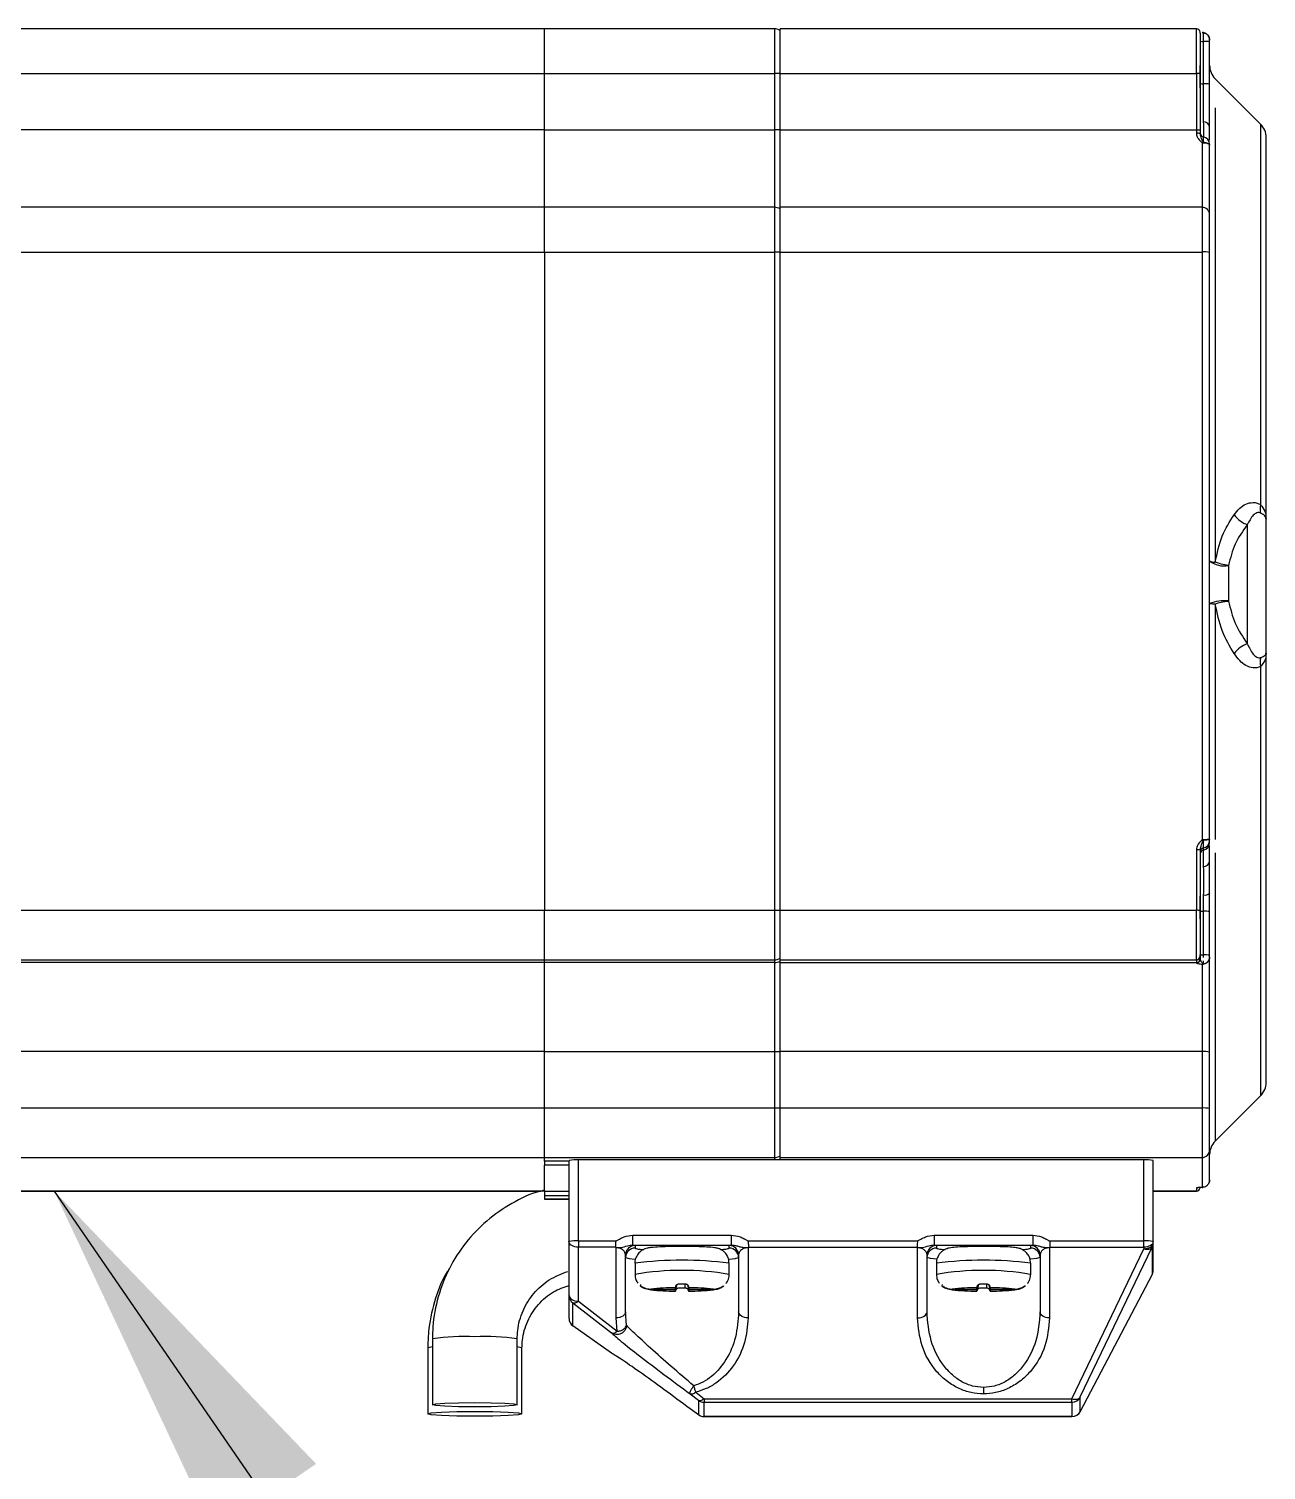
# Model space of a CAD drawing. Header units: millimetres. Extents: x 0 to 279, y 0 to 216.
# Drawn here: x 252.75 to 263.7, y 162.31 to 175.06 of the extents above; entities that cross this region are included whole.
import ezdxf

# ---------------------------------------------------------------- set-up
doc = ezdxf.new("R2010")
doc.units = ezdxf.units.MM
doc.layers.add('DIM', color=1, linetype='Continuous')
doc.dimstyles.new('SLDDIMSTYLE0', dxfattribs={"dimtxt": 0.18, "dimasz": 3.302, "dimexe": 0, "dimexo": 0.0625, "dimgap": 0, "dimtad": 0, "dimtih": 1, "dimtoh": 1, "dimdec": 0, "dimrnd": 1e-09, "dimzin": 0, "dimdsep": 46, "dimtxsty": 'Standard', "dimsah": 1, "dimcen": 0.09, "dimadec": 0, "dimazin": 0, "dimtfac": 3.302, "dimtdec": 0, "dimtofl": 0, "dimtmove": 0, "dimatfit": 3, "dimfxl": 0, "dimfrac": 2, "dimtolj": 1, "dimtzin": 0, "dimarcsym": 0})

msp = doc.modelspace()

# ---------------------------------------------------------------- linework, layer by layer
at = {"color": 7, "linetype": 'Continuous', "lineweight": 25}
for p, q in [((257.312, 175.063), (247.062, 175.063)), ((259.345, 175.063), (257.312, 175.063)), ((257.312, 174.668), (257.312, 175.063)), ((263.078, 175.063), (259.395, 175.063)), ((259.395, 174.668), (259.395, 175.063)), ((263.112, 175.026), (263.112, 174.738)), ((263.139, 175.029), (263.139, 174.951)), ((263.139, 174.951), (263.139, 174.577)), ((263.193, 174.979), (263.193, 174.98)), ((263.194, 174.974), (263.193, 174.979)), ((263.194, 174.975), (263.195, 174.964)), ((263.195, 174.97), (263.195, 174.971)), ((263.195, 174.948), (263.195, 174.964)), ((263.195, 174.573), (263.195, 174.948)), ((247.062, 174.668), (257.312, 174.668)), ((257.312, 174.169), (257.312, 174.668)), ((257.312, 174.668), (259.345, 174.668)), ((259.345, 174.668), (259.345, 174.169)), ((259.395, 174.668), (263.078, 174.668)), ((259.395, 174.169), (259.395, 174.668)), ((263.078, 174.668), (263.078, 174.169)), ((263.112, 174.738), (263.112, 174.539)), ((263.646, 174.22), (263.244, 174.622)), ((263.112, 174.54), (263.112, 174.167)), ((263.139, 174.577), (263.139, 174.242)), ((257.312, 174.169), (247.062, 174.169)), ((257.312, 173.484), (257.312, 174.169)), ((257.312, 174.169), (259.345, 174.169)), ((259.395, 174.169), (263.078, 174.169)), ((259.395, 173.484), (259.395, 174.169)), ((263.078, 174.169), (263.078, 174.138)), ((263.112, 174.167), (263.112, 174.135)), ((263.195, 174.077), (263.195, 174.196)), ((263.695, 170.723), (263.695, 174.102)), ((263.195, 174.034), (263.195, 174.042)), ((263.195, 173.39), (263.195, 174.034)), ((257.312, 173.484), (247.062, 173.484)), ((259.345, 173.484), (257.312, 173.484)), ((257.312, 173.088), (257.312, 173.484)), ((263.128, 173.484), (259.395, 173.484)), ((259.395, 173.088), (259.395, 173.484)), ((247.062, 173.088), (257.312, 173.088)), ((257.312, 173.088), (257.312, 167.262)), ((257.312, 173.088), (259.345, 173.088)), ((259.345, 173.088), (259.345, 167.262)), ((259.395, 173.088), (263.128, 173.088)), ((259.395, 167.262), (259.395, 173.088)), ((263.128, 173.088), (263.128, 167.889)), ((263.195, 167.893), (263.195, 173.085)), ((263.528, 170.674), (263.528, 169.624)), ((263.695, 170.727), (263.695, 170.733)), ((263.695, 169.54), (263.695, 170.723)), ((263.362, 170.315), (263.362, 170)), ((263.695, 165.74), (263.695, 169.54)), ((263.139, 167.884), (263.139, 167.815)), ((263.195, 167.893), (263.195, 167.893)), ((263.195, 167.881), (263.195, 167.893)), ((263.195, 167.862), (263.195, 167.881)), ((263.078, 167.798), (263.078, 167.262)), ((263.112, 167.796), (263.112, 167.387)), ((263.139, 167.815), (263.139, 167.796)), ((263.139, 167.796), (263.139, 167.65)), ((263.195, 167.414), (263.195, 167.697)), ((263.112, 167.387), (263.112, 167.189)), ((263.139, 167.399), (263.139, 167.254)), ((263.195, 167.251), (263.195, 167.414)), ((257.312, 167.262), (247.062, 167.262)), ((257.312, 166.825), (257.312, 167.262)), ((259.345, 167.262), (257.312, 167.262)), ((259.345, 167.262), (259.345, 166.825)), ((263.078, 167.262), (259.395, 167.262)), ((259.395, 166.825), (259.395, 167.262)), ((263.078, 166.825), (263.078, 167.262)), ((263.139, 167.254), (263.139, 166.868)), ((263.195, 166.864), (263.195, 167.251)), ((263.112, 167.189), (263.112, 166.869)), ((263.112, 166.87), (263.112, 166.852)), ((263.112, 166.852), (263.112, 166.833)), ((263.112, 166.833), (263.112, 166.831)), ((263.195, 166.849), (263.195, 166.864)), ((263.195, 166.009), (263.195, 166.849)), ((247.062, 166.825), (257.312, 166.825)), ((257.312, 166.8), (247.062, 166.8)), ((257.312, 166.8), (257.312, 166.825)), ((257.312, 166.825), (259.345, 166.825)), ((257.312, 166.013), (257.312, 166.8)), ((259.345, 166.8), (257.312, 166.8)), ((259.345, 166.825), (259.345, 166.8)), ((259.345, 166.8), (259.345, 166.013)), ((259.395, 166.825), (263.078, 166.825)), ((259.395, 166.8), (259.395, 166.825)), ((259.395, 166.8), (263.078, 166.8)), ((259.395, 166.013), (259.395, 166.8)), ((263.078, 166.825), (263.078, 166.8)), ((263.078, 166.8), (263.078, 166.798)), ((263.128, 166.785), (263.128, 166.013)), ((257.312, 166.013), (247.062, 166.013)), ((257.312, 165.513), (257.312, 166.013)), ((257.312, 166.013), (259.345, 166.013)), ((259.345, 166.013), (259.345, 165.513)), ((263.128, 166.013), (259.395, 166.013)), ((259.395, 165.513), (259.395, 166.013)), ((263.128, 166.013), (263.128, 165.513)), ((263.195, 165.51), (263.195, 166.009)), ((263.244, 165.22), (263.646, 165.622)), ((257.312, 165.513), (247.062, 165.513)), ((257.312, 165.076), (257.312, 165.513)), ((259.345, 165.513), (257.312, 165.513)), ((259.345, 165.513), (259.345, 165.076)), ((263.128, 165.513), (259.395, 165.513)), ((259.395, 165.076), (259.395, 165.513)), ((263.128, 165.513), (263.128, 165.076)), ((247.062, 165.076), (257.312, 165.076)), ((257.312, 165.043), (257.312, 165.076)), ((257.312, 165.076), (259.345, 165.076)), ((257.528, 165.05), (257.528, 164.333)), ((257.612, 164.338), (257.612, 165.055)), ((262.612, 165.055), (257.612, 165.055)), ((259.395, 165.076), (263.128, 165.076)), ((259.395, 165.055), (259.395, 165.076)), ((262.612, 164.338), (262.612, 165.055)), ((262.695, 164.333), (262.695, 165.05)), ((263.128, 165.076), (263.128, 164.811)), ((263.195, 164.878), (263.195, 165.142)), ((257.312, 165.043), (257.312, 165.008)), ((257.312, 164.775), (257.312, 165.008)), ((263.078, 164.807), (263.078, 164.779)), ((263.111, 164.809), (263.111, 164.807)), ((263.111, 164.807), (263.111, 164.807)), ((263.193, 164.862), (263.194, 164.868)), ((263.195, 164.878), (263.194, 164.867)), ((263.195, 164.872), (263.195, 164.872)), ((247.062, 164.779), (257.28, 164.779)), ((257.312, 164.779), (247.062, 164.779)), ((257.312, 164.775), (257.312, 164.74)), ((257.312, 164.74), (257.312, 164.707)), ((257.312, 164.707), (257.528, 164.707)), ((257.312, 164.707), (257.312, 164.707)), ((262.695, 164.779), (263.078, 164.779)), ((257.528, 164.333), (257.528, 163.856)), ((257.612, 164.338), (257.612, 164.281)), ((257.612, 164.338), (257.944, 164.338)), ((257.612, 163.803), (257.612, 164.281)), ((257.942, 164.281), (257.612, 164.281)), ((258.093, 164.301), (258.093, 164.389)), ((258.093, 164.389), (258.964, 164.389)), ((258.093, 164.301), (258.112, 164.296)), ((258.093, 164.301), (258.964, 164.301)), ((258.112, 164.296), (258.112, 164.274)), ((258.945, 164.296), (258.964, 164.301)), ((258.945, 164.274), (258.945, 164.296)), ((258.964, 164.389), (258.964, 164.301)), ((259.113, 164.338), (260.611, 164.338)), ((259.115, 164.281), (260.608, 164.281)), ((260.759, 164.389), (260.759, 164.301)), ((260.759, 164.389), (261.631, 164.389)), ((260.759, 164.301), (260.778, 164.296)), ((260.759, 164.301), (261.631, 164.301)), ((260.778, 164.296), (260.778, 164.274)), ((261.612, 164.296), (261.631, 164.301)), ((261.612, 164.274), (261.612, 164.296)), ((261.631, 164.389), (261.631, 164.301)), ((261.779, 164.338), (262.612, 164.338)), ((261.782, 164.281), (262.612, 164.281)), ((262.051, 162.957), (262.686, 164.283)), ((262.612, 164.281), (262.612, 164.338)), ((262.612, 164.281), (262.612, 164.268)), ((262.686, 164.283), (262.686, 164.039)), ((262.695, 164.32), (262.695, 164.333)), ((262.695, 164.076), (262.695, 164.32)), ((257.945, 163.656), (257.944, 164.278)), ((258.028, 163.709), (258.028, 164.213)), ((259.028, 164.213), (259.028, 163.709)), ((259.114, 164.279), (259.112, 164.277)), ((259.112, 164.277), (259.112, 163.656)), ((260.612, 163.656), (260.611, 164.278)), ((260.695, 163.709), (260.695, 164.213)), ((261.695, 164.213), (261.695, 163.709)), ((261.781, 164.279), (261.778, 164.277)), ((261.778, 164.277), (261.778, 163.656)), ((261.977, 162.941), (262.612, 164.268)), ((258.112, 164.141), (258.112, 164.041)), ((258.945, 164.041), (258.945, 164.141)), ((260.778, 164.141), (260.778, 164.041)), ((261.612, 164.041), (261.612, 164.141)), ((262.686, 164.039), (262.051, 162.829)), ((258.161, 163.938), (258.161, 163.939)), ((258.161, 163.937), (258.161, 163.938)), ((258.162, 163.939), (258.165, 163.953)), ((258.187, 163.926), (258.187, 163.92)), ((258.251, 163.911), (258.437, 163.911)), ((258.437, 163.905), (258.251, 163.905)), ((258.479, 163.948), (258.47, 163.912)), ((258.47, 163.912), (258.47, 163.922)), ((258.47, 163.894), (258.47, 163.903)), ((258.474, 163.906), (258.486, 163.953)), ((258.503, 163.957), (258.553, 163.957)), ((258.553, 163.919), (258.503, 163.919)), ((258.553, 163.957), (258.553, 163.919)), ((258.587, 163.912), (258.578, 163.948)), ((258.587, 163.922), (258.587, 163.912)), ((258.587, 163.903), (258.587, 163.894)), ((258.62, 163.911), (258.806, 163.911)), ((258.806, 163.905), (258.62, 163.905)), ((258.841, 163.91), (258.842, 163.91)), ((258.87, 163.92), (258.87, 163.926)), ((258.895, 163.939), (258.896, 163.937)), ((258.896, 163.939), (258.896, 163.938)), ((258.896, 163.938), (258.896, 163.937)), ((260.828, 163.939), (260.832, 163.953)), ((260.828, 163.938), (260.828, 163.939)), ((260.828, 163.937), (260.828, 163.938)), ((260.853, 163.926), (260.853, 163.92)), ((260.918, 163.911), (261.103, 163.911)), ((261.103, 163.905), (260.918, 163.905)), ((261.146, 163.948), (261.137, 163.912)), ((261.137, 163.912), (261.137, 163.922)), ((261.137, 163.894), (261.137, 163.903)), ((261.141, 163.906), (261.152, 163.953)), ((261.17, 163.957), (261.22, 163.957)), ((261.22, 163.919), (261.17, 163.919)), ((261.22, 163.957), (261.22, 163.919)), ((261.253, 163.912), (261.244, 163.948)), ((261.253, 163.922), (261.253, 163.912)), ((261.253, 163.903), (261.253, 163.894)), ((261.287, 163.911), (261.472, 163.911)), ((261.472, 163.905), (261.287, 163.905)), ((261.508, 163.91), (261.508, 163.91)), ((261.537, 163.92), (261.537, 163.926)), ((261.562, 163.939), (261.563, 163.938)), ((261.562, 163.939), (261.562, 163.937)), ((261.563, 163.938), (261.562, 163.937)), ((257.528, 163.856), (257.528, 163.652)), ((257.562, 163.789), (257.905, 163.523)), ((257.562, 163.586), (257.562, 163.789)), ((257.612, 163.803), (257.954, 163.538)), ((257.954, 163.538), (257.945, 163.656)), ((258.036, 163.591), (258.028, 163.709)), ((257.905, 163.343), (257.562, 163.586)), ((256.278, 163.39), (256.278, 162.807)), ((256.32, 163.47), (256.32, 162.888)), ((257.07, 162.888), (257.07, 163.47)), ((257.112, 162.807), (257.112, 163.39)), ((261.195, 163.041), (261.195, 162.984)), ((258.599, 162.984), (258.673, 162.927)), ((258.649, 162.998), (258.723, 162.941)), ((258.673, 162.927), (258.673, 162.8)), ((258.723, 162.941), (261.977, 162.941)), ((258.723, 162.941), (258.723, 162.911)), ((258.723, 162.911), (261.977, 162.911)), ((258.723, 162.783), (258.723, 162.911)), ((261.977, 162.911), (261.977, 162.941)), ((261.977, 162.911), (261.977, 162.783)), ((262.051, 162.829), (262.051, 162.957)), ((258.673, 162.8), (258.599, 162.852)), ((258.723, 162.783), (261.977, 162.783)), ((261.977, 162.783), (258.723, 162.783))]:
    msp.add_line(p, q, dxfattribs=at)
at = {"color": 8, "linetype": 'Continuous', "lineweight": 25}
for p, q in [((259.345, 175.063), (259.345, 174.668)), ((263.078, 174.668), (263.078, 175.063)), ((263.244, 174.622), (263.244, 174.622)), ((263.244, 174.364), (263.244, 170.344)), ((259.345, 174.169), (259.345, 173.484)), ((263.139, 174.107), (263.139, 174.06)), ((263.646, 174.22), (263.646, 170.852)), ((263.128, 174.055), (263.128, 173.484)), ((259.345, 173.484), (259.345, 173.088)), ((263.128, 173.484), (263.128, 173.088)), ((263.244, 169.976), (263.244, 167.891)), ((263.646, 169.421), (263.646, 165.622)), ((263.244, 167.773), (263.244, 165.22)), ((263.139, 166.868), (263.139, 166.846)), ((263.139, 166.816), (263.139, 166.788)), ((259.345, 165.076), (259.345, 165.055)), ((257.528, 165.043), (257.312, 165.043)), ((257.528, 165.008), (257.312, 165.008)), ((257.528, 164.775), (257.312, 164.775)), ((257.312, 164.74), (257.528, 164.74)), ((257.528, 164.707), (257.312, 164.707)), ((263.078, 164.779), (262.695, 164.779)), ((263.078, 164.779), (263.078, 164.779)), ((258.437, 163.911), (258.437, 163.905)), ((258.62, 163.905), (258.62, 163.911)), ((261.103, 163.911), (261.103, 163.905)), ((261.287, 163.905), (261.287, 163.911)), ((258.723, 162.783), (258.723, 162.783)), ((261.977, 162.783), (261.977, 162.783))]:
    msp.add_line(p, q, dxfattribs=at)
at = {"color": 7, "linetype": 'Continuous', "lineweight": 25, "flags": 128}
for points in [[(263.139, 175.03), (263.139, 175.03), (263.14, 175.03), (263.14, 175.03), (263.14, 175.03), (263.14, 175.03), (263.14, 175.03), (263.139, 175.03), (263.139, 175.029)], [(257.612, 164.281), (257.595, 164.282), (257.58, 164.285), (257.565, 164.29), (257.553, 164.296), (257.542, 164.304), (257.535, 164.313), (257.53, 164.323), (257.528, 164.333)], [(262.695, 164.333), (262.693, 164.323), (262.689, 164.313), (262.681, 164.304), (262.671, 164.296), (262.658, 164.29), (262.644, 164.285), (262.628, 164.282), (262.612, 164.281)], [(262.612, 164.268), (262.628, 164.269), (262.644, 164.272), (262.658, 164.277), (262.671, 164.283), (262.681, 164.291), (262.689, 164.3), (262.693, 164.31), (262.695, 164.32)], [(257.528, 163.856), (257.53, 163.846), (257.535, 163.836), (257.542, 163.827), (257.553, 163.819), (257.565, 163.812), (257.58, 163.807), (257.595, 163.804), (257.612, 163.803)], [(258.028, 163.709), (258.027, 163.699), (258.022, 163.689), (258.014, 163.68), (258.004, 163.672), (257.991, 163.665), (257.977, 163.66), (257.961, 163.657), (257.945, 163.656)], [(259.112, 163.656), (259.095, 163.657), (259.08, 163.66), (259.065, 163.665), (259.053, 163.672), (259.042, 163.68), (259.035, 163.689), (259.03, 163.699), (259.028, 163.709)], [(260.612, 163.656), (260.628, 163.657), (260.644, 163.66), (260.658, 163.665), (260.671, 163.672), (260.681, 163.68), (260.689, 163.689), (260.693, 163.699), (260.695, 163.709)], [(261.778, 163.656), (261.762, 163.657), (261.746, 163.66), (261.732, 163.665), (261.719, 163.672), (261.709, 163.68), (261.701, 163.689), (261.697, 163.699), (261.695, 163.709)], [(256.695, 162.907), (256.839, 162.905), (256.96, 162.901), (257.041, 162.895), (257.07, 162.888), (257.041, 162.88), (256.96, 162.874), (256.839, 162.87), (256.695, 162.869), (256.552, 162.87), (256.43, 162.874), (256.349, 162.88), (256.32, 162.888), (256.349, 162.895), (256.43, 162.901), (256.552, 162.905), (256.695, 162.907)], [(256.695, 162.828), (256.854, 162.827), (256.99, 162.822), (257.08, 162.815), (257.112, 162.807), (257.08, 162.799), (256.99, 162.792), (256.854, 162.788), (256.695, 162.786), (256.536, 162.788), (256.4, 162.792), (256.31, 162.799), (256.278, 162.807), (256.31, 162.815), (256.4, 162.822), (256.536, 162.827), (256.695, 162.828)]]:
    msp.add_lwpolyline(points, dxfattribs=at)
at = {"color": 8, "linetype": 'Continuous', "lineweight": 25, "flags": 128}
for points in [[(263.078, 164.807), (263.085, 164.807), (263.088, 164.808)], [(258.028, 164.191), (258.059, 164.182), (258.111, 164.177)], [(258.946, 164.177), (258.998, 164.182), (259.028, 164.191)], [(260.778, 164.177), (260.725, 164.182), (260.695, 164.191)], [(261.695, 164.191), (261.665, 164.182), (261.613, 164.177)], [(256.32, 163.399), (256.31, 163.398), (256.278, 163.39)], [(257.112, 163.39), (257.08, 163.398), (257.07, 163.399)]]:
    msp.add_lwpolyline(points, dxfattribs=at)
at = {"color": 7, "linetype": 'Continuous', "lineweight": 25}
for centre, radius, start, end in [((259.345, 174.963), 0.1, 60, 90), ((263.078, 175.03), 0.0333, 6.5093, 90), ((263.129, 175.015), 0.0157, 61.3699, 92.8974), ((263.133, 175.08), 0.129, 260.3779, 272.7366), ((263.152, 174.693), 0.259, 80.3779, 92.7366), ((263.362, 174.74), 0.167, 180, 225), ((259.346, 172.932), 1.736, 88.3943, 90.0447), ((263.085, 174.432), 0.236, 83.5626, 91.5552), ((263.133, 174.706), 0.129, 260.3779, 272.7366), ((263.152, 174.319), 0.259, 80.3779, 92.7366), ((263.14, 174.186), 0.0555, 9.8442, 90.9263), ((259.346, 172.433), 1.736, 88.3943, 90.0447), ((263.087, 174.003), 0.165, 81.2979, 92.8808), ((263.087, 174.045), 0.0942, 74.5666, 95.033), ((263.145, 174.14), 0.0333, 180, 260.4059), ((263.128, 174.042), 0.0667, 0, 80.4059), ((263.528, 174.102), 0.167, 0, 45), ((263.281, 173.918), 0.205, 134.5539, 137.919), ((262.962, 174.056), 0.177, 358.7837, 1.2163), ((259.345, 173.384), 0.1, 60, 90), ((263.128, 173.417), 0.0667, 0, 90), ((259.346, 171.352), 1.736, 88.3943, 90.0447), ((263.145, 172.758), 0.331, 81.2979, 92.8808), ((263.792, 170.815), 0.151, 165.8045, 194.1955), ((263.626, 170.924), 0.268, 216.729, 248.7487), ((263.322, 170.519), 0.208, 232.2852, 280.8784), ((263.238, 170.434), 0.0902, 241.6759, 273.8201), ((263.321, 169.683), 0.32, 82.6709, 113.1236), ((263.237, 170.595), 0.619, 266.1269, 270.6483), ((263.643, 169.349), 0.298, 112.5608, 141.1691), ((263.813, 169.46), 0.171, 166.6895, 193.3105), ((262.444, 167.262), 0.928, 41.7436, 42.5108), ((262.942, 167.888), 0.197, 358.8825, 1.1172), ((263.128, 167.881), 0.0666, 279.5499, 359.9711), ((263.128, 167.862), 0.0666, 279.5499, 359.9711), ((263.087, 167.633), 0.165, 81.2979, 92.8808), ((263.145, 167.782), 0.0333, 99.5499, 179.9711), ((263.145, 167.763), 0.0333, 99.5499, 179.9711), ((263.14, 167.705), 0.0559, 269.5937, 350.8366), ((263.151, 167.468), 0.0697, 260.7816, 309.5244), ((259.346, 165.526), 1.736, 88.3943, 90.0447), ((263.085, 167.027), 0.236, 83.5626, 91.5552), ((263.133, 167.384), 0.129, 260.3779, 272.7366), ((263.152, 166.996), 0.259, 80.3779, 92.7366), ((259.345, 166.925), 0.1, 269.998, 299.965), ((263.078, 166.858), 0.0333, 269.9715, 349.9133), ((263.078, 166.833), 0.0333, 269.9629, 359.9629), ((263.078, 166.831), 0.0333, 269.8811, 359.8806), ((263.133, 166.997), 0.129, 260.3779, 272.7366), ((263.152, 166.61), 0.259, 80.3779, 92.7366), ((259.345, 166.9), 0.1, 269.998, 299.965), ((263.123, 166.805), 0.0203, 283.933, 310.6773), ((263.119, 166.787), 0.0201, 356.3394, 3.6606), ((259.346, 164.276), 1.736, 88.3943, 90.0447), ((263.145, 165.682), 0.331, 81.2979, 92.8808), ((263.528, 165.74), 0.167, 315, 360), ((259.346, 163.777), 1.736, 88.3943, 90.0447), ((263.145, 165.183), 0.331, 81.2979, 92.8808), ((263.362, 165.102), 0.167, 135, 180), ((257.591, 164.642), 0.413, 87.1192, 98.7021), ((259.345, 165.176), 0.1, 269.998, 299.965), ((262.632, 164.642), 0.413, 81.2979, 92.8808), ((263.128, 165.142), 0.0666, 269.9629, 359.9629), ((263.078, 164.813), 0.0333, 269.9715, 349.9133), ((257.591, 163.925), 0.413, 87.1192, 98.7021), ((258.112, 164.213), 0.0833, 89.9629, 179.9629), ((258.945, 164.213), 0.0833, 0.0371, 90.0371), ((260.778, 164.213), 0.0833, 89.9629, 179.9629), ((261.612, 164.213), 0.0833, 0.0371, 90.0371), ((262.632, 163.925), 0.413, 81.2979, 92.8808), ((262.612, 164.32), 0.0831, 333.4032, 359.9986), ((258.112, 164.191), 0.0833, 89.9629, 179.9629), ((258.945, 164.191), 0.0833, 0.0371, 90.0371), ((260.778, 164.191), 0.0833, 89.9629, 179.9629), ((261.612, 164.191), 0.0833, 0.0371, 90.0371), ((262.612, 164.076), 0.0833, 332.1917, 0), ((262.612, 164.076), 0.0831, 333.4032, 359.9986), ((258.445, 162.262), 1.66, 89.1251, 96.6961), ((258.445, 165.554), 1.66, 263.3039, 270.8749), ((258.445, 164.076), 0.165, 267.1192, 278.7021), ((258.445, 163.74), 0.165, 81.2979, 92.8808), ((258.612, 162.262), 1.66, 83.3039, 90.8749), ((258.612, 164.076), 0.165, 261.2979, 272.8808), ((258.612, 165.554), 1.66, 269.1251, 276.6961), ((258.612, 163.74), 0.165, 87.1192, 98.7021), ((261.111, 162.262), 1.66, 89.1251, 96.6961), ((261.111, 165.554), 1.66, 263.3039, 270.8749), ((261.112, 164.076), 0.165, 267.1192, 278.7021), ((261.112, 163.74), 0.165, 81.2979, 92.8808), ((261.279, 162.262), 1.66, 83.3039, 90.8749), ((261.278, 164.076), 0.165, 261.2979, 272.8808), ((261.279, 165.554), 1.66, 269.1251, 276.6961), ((261.278, 163.74), 0.165, 87.1192, 98.7021), ((257.612, 163.856), 0.0832, 180.0103, 233.4422), ((257.612, 163.652), 0.0833, 180, 234.7285), ((257.612, 163.652), 0.0832, 180.0103, 233.4422), ((258.723, 162.994), 0.0834, 233.4336, 270.0036), ((261.977, 162.994), 0.0833, 269.9839, 333.3848), ((258.723, 162.867), 0.0834, 233.4336, 270.0036), ((258.723, 162.866), 0.0833, 234.7285, 270), ((261.977, 162.866), 0.0833, 269.9839, 333.3848), ((261.977, 162.866), 0.0833, 270, 332.1917)]:
    msp.add_arc(centre, radius, start, end, dxfattribs=at)
at = {"color": 8, "linetype": 'Continuous', "lineweight": 25}
for centre, radius, start, end in [((258.528, 160.852), 3.315, 82.7797, 97.2203), ((261.195, 160.852), 3.315, 82.7797, 97.2203), ((258.528, 161.636), 2.441, 80.17, 99.8304), ((261.195, 161.636), 2.441, 80.17, 99.8304), ((256.602, 161.631), 1.861, 87.1192, 98.7021), ((256.789, 161.631), 1.861, 81.2979, 92.8808)]:
    msp.add_arc(centre, radius, start, end, dxfattribs=at)
at = {"color": 7, "linetype": 'Continuous', "lineweight": 25}
for points, knots in [([(263.112, 175.026), (263.112, 175.029), (263.112, 175.032), (263.111, 175.034), (263.111, 175.034)], [0, 0, 0, 0, 0.6839814, 1, 1, 1, 1]), ([(263.128, 175.031), (263.13, 175.031), (263.134, 175.031), (263.138, 175.03), (263.139, 175.03)], [0, 0, 0, 0, 0.53686, 1, 1, 1, 1]), ([(263.137, 175.029), (263.137, 175.029), (263.138, 175.029), (263.139, 175.03), (263.139, 175.029), (263.139, 175.029), (263.139, 175.029), (263.139, 175.029)], [0, 0, 0, 0, 0.672578, 0.86906, 0.939725, 0.97061, 1, 1, 1, 1]), ([(263.139, 175.03), (263.147, 175.028), (263.163, 175.023), (263.181, 175.007), (263.193, 174.987), (263.194, 174.972), (263.195, 174.964)], [0, 0, 0, 0, 0.259845, 0.513049, 0.759726, 1, 1, 1, 1]), ([(263.195, 174.964), (263.195, 174.969), (263.194, 174.981), (263.185, 175.001), (263.171, 175.016), (263.155, 175.026), (263.145, 175.028), (263.139, 175.029)], [0, 0, 0, 0, 0.168775, 0.391842, 0.668391, 0.827478, 1, 1, 1, 1]), ([(263.111, 174.667), (263.111, 174.679), (263.112, 174.703), (263.112, 174.726), (263.112, 174.738)], [0, 0, 0, 0, 0.497885, 1, 1, 1, 1]), ([(263.112, 174.54), (263.111, 174.562), (263.111, 174.591), (263.111, 174.633), (263.111, 174.653), (263.111, 174.667)], [0, 0, 0, 0, 0.528435, 0.670783, 1, 1, 1, 1]), ([(263.195, 174.196), (263.195, 174.222), (263.195, 174.253), (263.195, 174.312), (263.195, 174.405), (263.195, 174.504), (263.195, 174.573)], [0, 0, 0, 0, 0.25043, 0.292267, 0.501113, 1, 1, 1, 1]), ([(263.139, 174.242), (263.14, 174.209), (263.14, 174.144), (263.14, 174.115), (263.139, 174.101)], [0, 0, 0, 0, 0.501698, 1, 1, 1, 1]), ([(263.078, 174.138), (263.079, 174.131), (263.081, 174.114), (263.097, 174.084), (263.116, 174.067), (263.128, 174.055)], [0, 0, 0, 0, 0.237548, 0.495781, 1, 1, 1, 1]), ([(263.137, 174.064), (263.13, 174.077), (263.119, 174.1), (263.114, 174.125), (263.112, 174.135)], [0, 0, 0, 0, 0.584354, 1, 1, 1, 1]), ([(263.139, 174.052), (263.138, 174.053), (263.134, 174.053), (263.13, 174.054), (263.128, 174.055)], [0, 0, 0, 0, 0.464864, 1, 1, 1, 1]), ([(263.139, 174.06), (263.139, 174.06), (263.139, 174.06), (263.139, 174.06), (263.139, 174.06), (263.138, 174.062), (263.137, 174.063), (263.137, 174.064)], [0, 0, 0, 0, 0.030062, 0.06157, 0.133203, 0.330332, 1, 1, 1, 1]), ([(263.139, 174.06), (263.145, 174.059), (263.155, 174.059), (263.171, 174.055), (263.185, 174.05), (263.194, 174.042), (263.195, 174.036), (263.195, 174.034)], [0, 0, 0, 0, 0.172111, 0.330905, 0.607231, 0.830539, 1, 1, 1, 1]), ([(263.195, 174.034), (263.194, 174.036), (263.193, 174.041), (263.181, 174.046), (263.163, 174.051), (263.147, 174.052), (263.139, 174.052)], [0, 0, 0, 0, 0.2456466, 0.4940959, 0.7455042, 1, 1, 1, 1]), ([(263.195, 173.085), (263.195, 173.129), (263.195, 173.196), (263.195, 173.275), (263.195, 173.311), (263.195, 173.327), (263.195, 173.33), (263.195, 173.361), (263.195, 173.395), (263.195, 173.411), (263.195, 173.415), (263.195, 173.417), (263.195, 173.417), (263.195, 173.417)], [0, 0, 0, 0, 0.24745, 0.382001, 0.516721, 0.517371, 0.522189, 0.535299, 0.784922, 0.909166, 0.915395, 0.971116, 1, 1, 1, 1]), ([(263.411, 170.763), (263.427, 170.784), (263.458, 170.823), (263.515, 170.861), (263.568, 170.874), (263.614, 170.869), (263.636, 170.858), (263.646, 170.852)], [0, 0, 0, 0, 0.260979, 0.499861, 0.750194, 0.878746, 1, 1, 1, 1]), ([(263.646, 170.852), (263.66, 170.834), (263.69, 170.795), (263.693, 170.748), (263.695, 170.723)], [0, 0, 0, 0, 0.480833, 1, 1, 1, 1]), ([(263.244, 170.344), (263.262, 170.424), (263.297, 170.584), (263.373, 170.704), (263.411, 170.763)], [0, 0, 0, 0, 0.499327, 1, 1, 1, 1]), ([(263.528, 170.674), (263.489, 170.621), (263.414, 170.519), (263.379, 170.381), (263.362, 170.315)], [0, 0, 0, 0, 0.52405, 1, 1, 1, 1]), ([(263.646, 170.778), (263.641, 170.78), (263.629, 170.784), (263.606, 170.779), (263.567, 170.752), (263.544, 170.705), (263.528, 170.674)], [0, 0, 0, 0, 0.097616, 0.214511, 0.460745, 1, 1, 1, 1]), ([(263.695, 170.723), (263.693, 170.733), (263.69, 170.753), (263.661, 170.77), (263.646, 170.778)], [0, 0, 0, 0, 0.516283, 1, 1, 1, 1]), ([(263.411, 169.536), (263.373, 169.6), (263.297, 169.729), (263.262, 169.894), (263.244, 169.976)], [0, 0, 0, 0, 0.500493, 1, 1, 1, 1]), ([(263.362, 170), (263.379, 169.933), (263.414, 169.79), (263.489, 169.681), (263.528, 169.624)], [0, 0, 0, 0, 0.47595, 1, 1, 1, 1]), ([(263.646, 169.421), (263.635, 169.416), (263.613, 169.407), (263.568, 169.407), (263.515, 169.426), (263.458, 169.471), (263.427, 169.514), (263.411, 169.536)], [0, 0, 0, 0, 0.122233, 0.252767, 0.503672, 0.740978, 1, 1, 1, 1]), ([(263.528, 169.624), (263.544, 169.589), (263.567, 169.538), (263.606, 169.505), (263.629, 169.496), (263.641, 169.499), (263.646, 169.5)], [0, 0, 0, 0, 0.537778, 0.784243, 0.901855, 1, 1, 1, 1]), ([(263.646, 169.5), (263.661, 169.506), (263.69, 169.519), (263.693, 169.533), (263.695, 169.54)], [0, 0, 0, 0, 0.483717, 1, 1, 1, 1]), ([(263.695, 169.54), (263.693, 169.517), (263.69, 169.473), (263.66, 169.438), (263.646, 169.421)], [0, 0, 0, 0, 0.519167, 1, 1, 1, 1]), ([(263.128, 167.889), (263.116, 167.876), (263.097, 167.857), (263.081, 167.824), (263.079, 167.807), (263.078, 167.798)], [0, 0, 0, 0, 0.499643, 0.758209, 1, 1, 1, 1]), ([(263.112, 167.796), (263.114, 167.808), (263.119, 167.836), (263.13, 167.864), (263.137, 167.879)], [0, 0, 0, 0, 0.42174, 1, 1, 1, 1]), ([(263.128, 167.889), (263.13, 167.889), (263.134, 167.891), (263.138, 167.891), (263.139, 167.891)], [0, 0, 0, 0, 0.53686, 1, 1, 1, 1]), ([(263.137, 167.879), (263.137, 167.88), (263.138, 167.882), (263.139, 167.883), (263.139, 167.884), (263.139, 167.884), (263.139, 167.884), (263.139, 167.884)], [0, 0, 0, 0, 0.672578, 0.86906, 0.939725, 0.97061, 1, 1, 1, 1]), ([(263.195, 167.893), (263.195, 167.892), (263.194, 167.889), (263.185, 167.887), (263.171, 167.885), (263.155, 167.884), (263.145, 167.884), (263.139, 167.884)], [0, 0, 0, 0, 0.168775, 0.391842, 0.668391, 0.827478, 1, 1, 1, 1]), ([(263.139, 167.891), (263.147, 167.891), (263.163, 167.891), (263.181, 167.892), (263.193, 167.892), (263.194, 167.893), (263.195, 167.893)], [0, 0, 0, 0, 0.259845, 0.513049, 0.759726, 1, 1, 1, 1]), ([(263.195, 167.697), (263.195, 167.72), (263.195, 167.747), (263.195, 167.785), (263.195, 167.818), (263.195, 167.828), (263.195, 167.833)], [0, 0, 0, 0, 0.358953, 0.41892, 0.718271, 1, 1, 1, 1]), ([(263.139, 167.65), (263.14, 167.613), (263.14, 167.539), (263.14, 167.446), (263.139, 167.399)], [0, 0, 0, 0, 0.501698, 1, 1, 1, 1]), ([(263.111, 167.261), (263.111, 167.268), (263.111, 167.282), (263.111, 167.307), (263.111, 167.336), (263.112, 167.364), (263.112, 167.381), (263.112, 167.387)], [0, 0, 0, 0, 0.164416, 0.32912, 0.592279, 0.856682, 1, 1, 1, 1]), ([(263.112, 167.189), (263.112, 167.201), (263.112, 167.224), (263.111, 167.249), (263.111, 167.261)], [0, 0, 0, 0, 0.497898, 1, 1, 1, 1]), ([(263.111, 166.853), (263.111, 166.854), (263.112, 166.858), (263.112, 166.865), (263.112, 166.869)], [0, 0, 0, 0, 0.4978849, 1, 1, 1, 1]), ([(263.112, 166.852), (263.112, 166.851), (263.111, 166.848), (263.111, 166.848), (263.111, 166.849), (263.111, 166.851), (263.111, 166.853)], [0, 0, 0, 0, 0.263372, 0.528613, 0.763904, 1, 1, 1, 1]), ([(263.137, 166.789), (263.13, 166.798), (263.119, 166.811), (263.114, 166.825), (263.112, 166.831)], [0, 0, 0, 0, 0.584354, 1, 1, 1, 1]), ([(263.139, 166.788), (263.145, 166.789), (263.155, 166.792), (263.171, 166.801), (263.185, 166.815), (263.194, 166.833), (263.195, 166.844), (263.195, 166.849)], [0, 0, 0, 0, 0.172111, 0.330905, 0.607231, 0.830539, 1, 1, 1, 1]), ([(263.195, 166.849), (263.194, 166.841), (263.193, 166.827), (263.181, 166.807), (263.163, 166.792), (263.147, 166.788), (263.139, 166.786)], [0, 0, 0, 0, 0.245647, 0.494096, 0.745504, 1, 1, 1, 1]), ([(263.078, 166.798), (263.079, 166.797), (263.081, 166.795), (263.097, 166.791), (263.116, 166.787), (263.128, 166.785)], [0, 0, 0, 0, 0.237548, 0.495781, 1, 1, 1, 1]), ([(263.139, 166.786), (263.138, 166.785), (263.134, 166.785), (263.13, 166.785), (263.128, 166.785)], [0, 0, 0, 0, 0.464864, 1, 1, 1, 1]), ([(263.139, 166.788), (263.139, 166.788), (263.139, 166.788), (263.139, 166.788), (263.139, 166.788), (263.138, 166.788), (263.137, 166.789), (263.137, 166.789)], [0, 0, 0, 0, 0.030062, 0.06157, 0.133203, 0.330332, 1, 1, 1, 1]), ([(263.195, 165.142), (263.195, 165.149), (263.195, 165.16), (263.195, 165.208), (263.195, 165.24), (263.195, 165.258), (263.195, 165.261), (263.195, 165.296), (263.195, 165.358), (263.195, 165.423), (263.195, 165.456), (263.195, 165.478), (263.195, 165.499), (263.195, 165.51)], [0, 0, 0, 0, 0.239396, 0.369568, 0.499903, 0.500532, 0.505193, 0.517877, 0.759375, 0.879575, 0.885602, 0.93951, 1, 1, 1, 1]), ([(263.128, 164.811), (263.116, 164.81), (263.097, 164.81), (263.081, 164.808), (263.079, 164.807), (263.078, 164.807)], [0, 0, 0, 0, 0.499643, 0.758209, 1, 1, 1, 1]), ([(263.128, 164.811), (263.13, 164.811), (263.134, 164.811), (263.138, 164.812), (263.139, 164.812)], [0, 0, 0, 0, 0.53686, 1, 1, 1, 1]), ([(263.137, 164.813), (263.137, 164.813), (263.138, 164.813), (263.139, 164.813), (263.139, 164.813), (263.139, 164.813), (263.139, 164.813), (263.139, 164.813)], [0, 0, 0, 0, 0.672578, 0.86906, 0.939725, 0.97061, 1, 1, 1, 1]), ([(263.139, 164.812), (263.147, 164.814), (263.163, 164.819), (263.181, 164.835), (263.193, 164.855), (263.194, 164.871), (263.195, 164.878)], [0, 0, 0, 0, 0.259845, 0.513049, 0.759726, 1, 1, 1, 1]), ([(263.195, 164.878), (263.195, 164.873), (263.194, 164.861), (263.185, 164.842), (263.171, 164.826), (263.155, 164.816), (263.145, 164.814), (263.139, 164.813)], [0, 0, 0, 0, 0.168775, 0.391842, 0.668391, 0.827478, 1, 1, 1, 1]), ([(257.312, 164.786), (257.297, 164.783), (257.195, 164.761), (257.018, 164.673), (256.795, 164.521), (256.608, 164.325), (256.462, 164.098), (256.364, 163.846), (256.324, 163.632), (256.321, 163.506), (256.32, 163.47)], [0, 0, 0, 0, 0.025219, 0.177463, 0.329703, 0.481935, 0.634156, 0.786363, 0.938558, 1, 1, 1, 1]), ([(257.942, 164.281), (257.942, 164.286), (257.942, 164.297), (257.943, 164.316), (257.944, 164.33), (257.944, 164.338)], [0, 0, 0, 0, 0.3337, 0.611807, 1, 1, 1, 1]), ([(257.944, 164.278), (257.943, 164.279), (257.943, 164.279), (257.942, 164.28), (257.942, 164.281), (257.942, 164.281)], [0, 0, 0, 0, 0.5927798, 0.813426, 1, 1, 1, 1]), ([(257.944, 164.338), (257.945, 164.338), (257.947, 164.338), (257.953, 164.341), (257.962, 164.346), (257.983, 164.358), (258.024, 164.381), (258.066, 164.386), (258.093, 164.389)], [0, 0, 0, 0, 0.006443, 0.040921, 0.125461, 0.209052, 0.502207, 1, 1, 1, 1]), ([(257.944, 164.278), (257.948, 164.278), (257.953, 164.279), (257.964, 164.279), (257.973, 164.279), (257.981, 164.279), (257.984, 164.28), (257.985, 164.28), (257.986, 164.28), (257.986, 164.28), (257.986, 164.28), (257.986, 164.28), (258.007, 164.282), (258.039, 164.296), (258.077, 164.3), (258.093, 164.301)], [0, 0, 0, 0, 0.062859, 0.104545, 0.201841, 0.236114, 0.253582, 0.26286, 0.267594, 0.26819, 0.268488, 0.268536, 0.269158, 0.689477, 1, 1, 1, 1]), ([(258.555, 164.288), (258.551, 164.288), (258.51, 164.289), (258.428, 164.288), (258.327, 164.285), (258.263, 164.28), (258.231, 164.276), (258.201, 164.268), (258.173, 164.255), (258.144, 164.231), (258.121, 164.194), (258.109, 164.161), (258.112, 164.143), (258.113, 164.141)], [0, 0, 0, 0, 0.020114, 0.199776, 0.379353, 0.565996, 0.680331, 0.731236, 0.779478, 0.841651, 0.912778, 0.990241, 1, 1, 1, 1]), ([(258.945, 164.141), (258.943, 164.158), (258.94, 164.189), (258.917, 164.225), (258.893, 164.249), (258.869, 164.263), (258.848, 164.27), (258.83, 164.275), (258.802, 164.28), (258.753, 164.284), (258.661, 164.287), (258.589, 164.288), (258.555, 164.288)], [0, 0, 0, 0, 0.092279, 0.161164, 0.219584, 0.270244, 0.3136, 0.356316, 0.422818, 0.623283, 0.818481, 1, 1, 1, 1]), ([(258.964, 164.389), (258.991, 164.386), (259.03, 164.381), (259.068, 164.362), (259.085, 164.352), (259.095, 164.346), (259.103, 164.341), (259.109, 164.338), (259.111, 164.338), (259.112, 164.338), (259.113, 164.338)], [0, 0, 0, 0, 0.497705, 0.748642, 0.791452, 0.874487, 0.958919, 0.984618, 0.993517, 1, 1, 1, 1]), ([(258.964, 164.301), (258.98, 164.3), (259.006, 164.297), (259.036, 164.287), (259.055, 164.282), (259.069, 164.28), (259.08, 164.279), (259.089, 164.279), (259.1, 164.279), (259.108, 164.279), (259.114, 164.279)], [0, 0, 0, 0, 0.307849, 0.502148, 0.631496, 0.72346, 0.792873, 0.849044, 0.895291, 1, 1, 1, 1]), ([(259.113, 164.338), (259.113, 164.33), (259.114, 164.316), (259.115, 164.297), (259.115, 164.286), (259.115, 164.281)], [0, 0, 0, 0, 0.388333, 0.666405, 1, 1, 1, 1]), ([(259.114, 164.279), (259.114, 164.279), (259.115, 164.28), (259.115, 164.28), (259.115, 164.281)], [0, 0, 0, 0, 0.502367, 1, 1, 1, 1]), ([(260.611, 164.338), (260.61, 164.33), (260.609, 164.316), (260.609, 164.297), (260.608, 164.286), (260.608, 164.281)], [0, 0, 0, 0, 0.388193, 0.6663, 1, 1, 1, 1]), ([(260.608, 164.281), (260.608, 164.281), (260.608, 164.28), (260.609, 164.279), (260.61, 164.279), (260.611, 164.278)], [0, 0, 0, 0, 0.185176, 0.40458, 1, 1, 1, 1]), ([(260.611, 164.338), (260.611, 164.338), (260.613, 164.338), (260.62, 164.341), (260.629, 164.346), (260.65, 164.358), (260.691, 164.381), (260.733, 164.386), (260.759, 164.389)], [0, 0, 0, 0, 0.006443, 0.040921, 0.125461, 0.209052, 0.502207, 1, 1, 1, 1]), ([(260.611, 164.278), (260.614, 164.278), (260.62, 164.279), (260.631, 164.279), (260.64, 164.279), (260.647, 164.279), (260.65, 164.28), (260.652, 164.28), (260.652, 164.28), (260.653, 164.28), (260.653, 164.28), (260.653, 164.28), (260.673, 164.282), (260.706, 164.296), (260.743, 164.3), (260.759, 164.301)], [0, 0, 0, 0, 0.062859, 0.104545, 0.201841, 0.236114, 0.253582, 0.26286, 0.267594, 0.26819, 0.268488, 0.268536, 0.269158, 0.689477, 1, 1, 1, 1]), ([(261.195, 164.288), (261.174, 164.288), (261.115, 164.288), (261.025, 164.286), (260.943, 164.282), (260.907, 164.278), (260.873, 164.27), (260.845, 164.258), (260.815, 164.236), (260.79, 164.2), (260.777, 164.166), (260.78, 164.145), (260.78, 164.141)], [0, 0, 0, 0, 0.106437, 0.290224, 0.480991, 0.653556, 0.706782, 0.761363, 0.824139, 0.896819, 0.977117, 1, 1, 1, 1]), ([(261.61, 164.141), (261.609, 164.156), (261.608, 164.185), (261.587, 164.221), (261.563, 164.246), (261.539, 164.261), (261.518, 164.27), (261.5, 164.274), (261.474, 164.279), (261.432, 164.283), (261.349, 164.287), (261.262, 164.288), (261.211, 164.288), (261.195, 164.288)], [0, 0, 0, 0, 0.075094, 0.143266, 0.200446, 0.250034, 0.292509, 0.332422, 0.389279, 0.552353, 0.743333, 0.922219, 1, 1, 1, 1]), ([(261.631, 164.389), (261.657, 164.386), (261.697, 164.381), (261.735, 164.362), (261.752, 164.352), (261.761, 164.346), (261.77, 164.341), (261.776, 164.338), (261.778, 164.338), (261.779, 164.338), (261.779, 164.338)], [0, 0, 0, 0, 0.4977053, 0.7486419, 0.791452, 0.8744872, 0.9589194, 0.9846182, 0.9935171, 1, 1, 1, 1]), ([(261.631, 164.301), (261.647, 164.3), (261.673, 164.297), (261.703, 164.287), (261.722, 164.282), (261.736, 164.28), (261.747, 164.279), (261.756, 164.279), (261.767, 164.279), (261.775, 164.279), (261.781, 164.279)], [0, 0, 0, 0, 0.307849, 0.502148, 0.631496, 0.72346, 0.792873, 0.849044, 0.895291, 1, 1, 1, 1]), ([(261.779, 164.338), (261.78, 164.33), (261.781, 164.316), (261.781, 164.297), (261.782, 164.286), (261.782, 164.281)], [0, 0, 0, 0, 0.388333, 0.666405, 1, 1, 1, 1]), ([(261.781, 164.279), (261.781, 164.279), (261.782, 164.28), (261.782, 164.28), (261.782, 164.281)], [0, 0, 0, 0, 0.502367, 1, 1, 1, 1]), ([(258.028, 164.213), (258.027, 164.221), (258.025, 164.236), (258.01, 164.255), (257.992, 164.266), (257.977, 164.272), (257.961, 164.276), (257.95, 164.277), (257.944, 164.278)], [0, 0, 0, 0, 0.307013, 0.602411, 0.729207, 0.833292, 0.916688, 1, 1, 1, 1]), ([(259.112, 164.277), (259.106, 164.277), (259.095, 164.276), (259.079, 164.272), (259.065, 164.266), (259.046, 164.255), (259.032, 164.236), (259.029, 164.221), (259.028, 164.213)], [0, 0, 0, 0, 0.076549, 0.162094, 0.266711, 0.394253, 0.691287, 1, 1, 1, 1]), ([(260.695, 164.213), (260.694, 164.221), (260.692, 164.236), (260.677, 164.255), (260.659, 164.266), (260.644, 164.272), (260.628, 164.276), (260.617, 164.277), (260.611, 164.278)], [0, 0, 0, 0, 0.307013, 0.602411, 0.729207, 0.833292, 0.916688, 1, 1, 1, 1]), ([(261.778, 164.277), (261.773, 164.277), (261.762, 164.276), (261.746, 164.272), (261.731, 164.266), (261.713, 164.255), (261.698, 164.236), (261.696, 164.221), (261.695, 164.213)], [0, 0, 0, 0, 0.076549, 0.162094, 0.266711, 0.394253, 0.691287, 1, 1, 1, 1]), ([(256.468, 164.09), (256.46, 164.077), (256.399, 163.988), (256.333, 163.799), (256.284, 163.575), (256.28, 163.437), (256.278, 163.39)], [0, 0, 0, 0, 0.065174, 0.436847, 0.808488, 1, 1, 1, 1]), ([(257.07, 163.47), (257.071, 163.495), (257.074, 163.58), (257.114, 163.723), (257.211, 163.878), (257.348, 164.002), (257.462, 164.046), (257.518, 164.068)], [0, 0, 0, 0, 0.093578, 0.319788, 0.546624, 0.773372, 1, 1, 1, 1]), ([(258.113, 164.04), (258.114, 164.025), (258.115, 163.997), (258.13, 163.974), (258.137, 163.963)], [0, 0, 0, 0, 0.554075, 1, 1, 1, 1]), ([(258.917, 163.962), (258.923, 163.97), (258.939, 163.991), (258.945, 164.021), (258.945, 164.039), (258.945, 164.041)], [0, 0, 0, 0, 0.366065, 0.927437, 1, 1, 1, 1]), ([(260.78, 164.04), (260.78, 164.025), (260.782, 163.997), (260.797, 163.974), (260.804, 163.963)], [0, 0, 0, 0, 0.554075, 1, 1, 1, 1]), ([(261.584, 163.962), (261.59, 163.97), (261.606, 163.991), (261.611, 164.021), (261.612, 164.039), (261.612, 164.041)], [0, 0, 0, 0, 0.366065, 0.927437, 1, 1, 1, 1]), ([(257.112, 163.39), (257.113, 163.413), (257.116, 163.494), (257.155, 163.631), (257.251, 163.779), (257.379, 163.892), (257.482, 163.928), (257.53, 163.944)], [0, 0, 0, 0, 0.093799, 0.328478, 0.563847, 0.799092, 1, 1, 1, 1]), ([(258.161, 163.939), (258.161, 163.94), (258.162, 163.94), (258.165, 163.938), (258.171, 163.935), (258.178, 163.93), (258.184, 163.927), (258.187, 163.926)], [0, 0, 0, 0, 0.183605, 0.366771, 0.567122, 0.802223, 1, 1, 1, 1]), ([(258.187, 163.92), (258.183, 163.922), (258.176, 163.926), (258.168, 163.932), (258.163, 163.936), (258.161, 163.937), (258.161, 163.937), (258.161, 163.937)], [0, 0, 0, 0, 0.263985, 0.534644, 0.746417, 0.959329, 1, 1, 1, 1]), ([(258.187, 163.926), (258.201, 163.92), (258.222, 163.912), (258.244, 163.911), (258.251, 163.911)], [0, 0, 0, 0, 0.690808, 1, 1, 1, 1]), ([(258.251, 163.905), (258.236, 163.906), (258.213, 163.908), (258.193, 163.918), (258.187, 163.92)], [0, 0, 0, 0, 0.6907414, 1, 1, 1, 1]), ([(258.47, 163.922), (258.47, 163.924), (258.471, 163.927), (258.473, 163.937), (258.474, 163.941)], [0, 0, 0, 0, 0.690742, 1, 1, 1, 1]), ([(258.474, 163.906), (258.472, 163.901), (258.47, 163.893), (258.47, 163.893), (258.47, 163.894)], [0, 0, 0, 0, 0.6908082, 1, 1, 1, 1]), ([(258.474, 163.941), (258.475, 163.943), (258.476, 163.947), (258.483, 163.952), (258.492, 163.956), (258.499, 163.957), (258.503, 163.957), (258.503, 163.957)], [0, 0, 0, 0, 0.263984, 0.534644, 0.746416, 0.959329, 1, 1, 1, 1]), ([(258.503, 163.919), (258.501, 163.919), (258.495, 163.919), (258.487, 163.917), (258.481, 163.914), (258.476, 163.91), (258.474, 163.907), (258.474, 163.906)], [0, 0, 0, 0, 0.183605, 0.366771, 0.567123, 0.802224, 1, 1, 1, 1]), ([(258.553, 163.957), (258.556, 163.957), (258.562, 163.957), (258.57, 163.954), (258.576, 163.95), (258.581, 163.945), (258.582, 163.942), (258.583, 163.941)], [0, 0, 0, 0, 0.1836047, 0.3667712, 0.5671223, 0.8022232, 1, 1, 1, 1]), ([(258.583, 163.906), (258.582, 163.908), (258.58, 163.911), (258.573, 163.916), (258.565, 163.919), (258.558, 163.92), (258.554, 163.919), (258.553, 163.919)], [0, 0, 0, 0, 0.2639844, 0.5346441, 0.7464164, 0.9593287, 1, 1, 1, 1]), ([(258.583, 163.941), (258.584, 163.934), (258.586, 163.924), (258.587, 163.922), (258.587, 163.922)], [0, 0, 0, 0, 0.6908084, 1, 1, 1, 1]), ([(258.587, 163.894), (258.586, 163.894), (258.586, 163.895), (258.584, 163.903), (258.583, 163.906)], [0, 0, 0, 0, 0.690742, 1, 1, 1, 1]), ([(258.806, 163.911), (258.821, 163.912), (258.844, 163.914), (258.864, 163.923), (258.87, 163.926)], [0, 0, 0, 0, 0.690741, 1, 1, 1, 1]), ([(258.87, 163.92), (258.856, 163.914), (258.835, 163.906), (258.813, 163.905), (258.806, 163.905)], [0, 0, 0, 0, 0.690808, 1, 1, 1, 1]), ([(258.87, 163.926), (258.874, 163.928), (258.881, 163.932), (258.889, 163.936), (258.894, 163.939), (258.896, 163.94), (258.896, 163.939), (258.896, 163.939)], [0, 0, 0, 0, 0.263984, 0.534644, 0.746417, 0.959329, 1, 1, 1, 1]), ([(258.896, 163.937), (258.896, 163.937), (258.895, 163.936), (258.891, 163.934), (258.886, 163.93), (258.878, 163.925), (258.873, 163.922), (258.87, 163.92)], [0, 0, 0, 0, 0.183605, 0.366771, 0.567123, 0.802224, 1, 1, 1, 1]), ([(260.828, 163.939), (260.828, 163.94), (260.828, 163.94), (260.832, 163.938), (260.838, 163.935), (260.845, 163.93), (260.851, 163.927), (260.853, 163.926)], [0, 0, 0, 0, 0.183605, 0.366771, 0.567122, 0.802223, 1, 1, 1, 1]), ([(260.853, 163.92), (260.85, 163.922), (260.843, 163.926), (260.835, 163.932), (260.829, 163.936), (260.828, 163.937), (260.828, 163.937), (260.828, 163.937)], [0, 0, 0, 0, 0.263985, 0.534644, 0.746417, 0.959329, 1, 1, 1, 1]), ([(260.853, 163.926), (260.868, 163.92), (260.888, 163.912), (260.911, 163.911), (260.918, 163.911)], [0, 0, 0, 0, 0.690808, 1, 1, 1, 1]), ([(260.918, 163.905), (260.902, 163.906), (260.88, 163.908), (260.86, 163.918), (260.853, 163.92)], [0, 0, 0, 0, 0.690741, 1, 1, 1, 1]), ([(261.137, 163.922), (261.137, 163.924), (261.138, 163.927), (261.14, 163.937), (261.141, 163.941)], [0, 0, 0, 0, 0.690742, 1, 1, 1, 1]), ([(261.141, 163.906), (261.139, 163.901), (261.137, 163.893), (261.137, 163.893), (261.137, 163.894)], [0, 0, 0, 0, 0.690808, 1, 1, 1, 1]), ([(261.141, 163.941), (261.141, 163.943), (261.143, 163.947), (261.15, 163.952), (261.159, 163.956), (261.166, 163.957), (261.169, 163.957), (261.17, 163.957)], [0, 0, 0, 0, 0.263984, 0.534644, 0.746416, 0.959329, 1, 1, 1, 1]), ([(261.17, 163.919), (261.167, 163.919), (261.162, 163.919), (261.154, 163.917), (261.147, 163.914), (261.142, 163.91), (261.141, 163.907), (261.141, 163.906)], [0, 0, 0, 0, 0.183605, 0.366771, 0.567123, 0.802224, 1, 1, 1, 1]), ([(261.22, 163.957), (261.223, 163.957), (261.228, 163.957), (261.236, 163.954), (261.243, 163.95), (261.248, 163.945), (261.249, 163.942), (261.249, 163.941)], [0, 0, 0, 0, 0.183605, 0.366771, 0.567122, 0.802223, 1, 1, 1, 1]), ([(261.249, 163.906), (261.249, 163.908), (261.247, 163.911), (261.24, 163.916), (261.232, 163.919), (261.224, 163.92), (261.221, 163.919), (261.22, 163.919)], [0, 0, 0, 0, 0.263984, 0.534644, 0.746416, 0.959329, 1, 1, 1, 1]), ([(261.249, 163.941), (261.251, 163.934), (261.253, 163.924), (261.253, 163.922), (261.253, 163.922)], [0, 0, 0, 0, 0.6908084, 1, 1, 1, 1]), ([(261.253, 163.894), (261.253, 163.894), (261.253, 163.895), (261.25, 163.903), (261.249, 163.906)], [0, 0, 0, 0, 0.6907415, 1, 1, 1, 1]), ([(261.472, 163.911), (261.488, 163.912), (261.51, 163.914), (261.53, 163.923), (261.537, 163.926)], [0, 0, 0, 0, 0.690741, 1, 1, 1, 1]), ([(261.537, 163.92), (261.522, 163.914), (261.502, 163.906), (261.479, 163.905), (261.472, 163.905)], [0, 0, 0, 0, 0.690808, 1, 1, 1, 1]), ([(261.537, 163.926), (261.54, 163.928), (261.547, 163.932), (261.555, 163.936), (261.561, 163.939), (261.562, 163.94), (261.562, 163.939), (261.562, 163.939)], [0, 0, 0, 0, 0.263985, 0.534644, 0.746417, 0.959329, 1, 1, 1, 1]), ([(261.562, 163.937), (261.562, 163.937), (261.562, 163.936), (261.558, 163.934), (261.552, 163.93), (261.545, 163.925), (261.539, 163.922), (261.537, 163.92)], [0, 0, 0, 0, 0.183605, 0.366771, 0.567123, 0.802224, 1, 1, 1, 1]), ([(259.028, 163.709), (259.023, 163.634), (259.013, 163.489), (258.931, 163.292), (258.823, 163.159), (258.717, 163.086), (258.659, 163.065), (258.632, 163.055)], [0, 0, 0, 0, 0.291341, 0.562522, 0.798996, 0.904544, 1, 1, 1, 1]), ([(259.112, 163.656), (259.106, 163.583), (259.094, 163.436), (258.998, 163.235), (258.868, 163.1), (258.745, 163.028), (258.68, 163.008), (258.649, 162.998)], [0, 0, 0, 0, 0.276487, 0.552324, 0.797194, 0.901534, 1, 1, 1, 1]), ([(261.195, 162.984), (261.158, 162.986), (261.083, 162.991), (260.973, 163.03), (260.869, 163.093), (260.742, 163.214), (260.634, 163.406), (260.619, 163.573), (260.612, 163.656)], [0, 0, 0, 0, 0.09612, 0.196255, 0.311219, 0.438754, 0.719159, 1, 1, 1, 1]), ([(261.195, 163.041), (261.162, 163.043), (261.094, 163.049), (260.999, 163.09), (260.912, 163.153), (260.808, 163.27), (260.715, 163.459), (260.702, 163.623), (260.695, 163.709)], [0, 0, 0, 0, 0.0939531, 0.1947337, 0.3020005, 0.4256314, 0.6991996, 1, 1, 1, 1]), ([(261.695, 163.709), (261.688, 163.623), (261.675, 163.459), (261.582, 163.27), (261.478, 163.153), (261.391, 163.09), (261.296, 163.049), (261.228, 163.043), (261.195, 163.041)], [0, 0, 0, 0, 0.3008004, 0.5743686, 0.6979935, 0.8052662, 0.9060445, 1, 1, 1, 1]), ([(261.778, 163.656), (261.771, 163.573), (261.756, 163.406), (261.648, 163.214), (261.521, 163.093), (261.417, 163.03), (261.306, 162.991), (261.231, 162.986), (261.195, 162.984)], [0, 0, 0, 0, 0.2808488, 0.5612621, 0.6888003, 0.8037677, 0.9066666, 1, 1, 1, 1]), ([(258.036, 163.591), (258.036, 163.585), (258.034, 163.571), (258.026, 163.55), (258.011, 163.531), (257.99, 163.516), (257.967, 163.508), (257.942, 163.508), (257.921, 163.513), (257.909, 163.52), (257.905, 163.523)], [0, 0, 0, 0, 0.108311, 0.229755, 0.361858, 0.500017, 0.638175, 0.770279, 0.90198, 1, 1, 1, 1]), ([(257.905, 163.523), (257.914, 163.515), (257.933, 163.497), (258.008, 163.433), (258.151, 163.32), (258.368, 163.155), (258.522, 163.042), (258.599, 162.984)], [0, 0, 0, 0, 0.11076, 0.225432, 0.469001, 0.730959, 1, 1, 1, 1]), ([(257.954, 163.538), (257.964, 163.539), (257.984, 163.542), (258.01, 163.555), (258.029, 163.572), (258.034, 163.585), (258.036, 163.591)], [0, 0, 0, 0, 0.2417263, 0.5, 0.7582737, 1, 1, 1, 1]), ([(258.632, 163.055), (258.565, 163.113), (258.434, 163.225), (258.249, 163.389), (258.126, 163.502), (258.06, 163.565), (258.044, 163.583), (258.036, 163.591)], [0, 0, 0, 0, 0.273839, 0.538957, 0.781179, 0.894548, 1, 1, 1, 1]), ([(258.599, 162.852), (258.522, 162.91), (258.368, 163.024), (258.151, 163.18), (258.008, 163.279), (257.933, 163.328), (257.914, 163.338), (257.905, 163.343)], [0, 0, 0, 0, 0.269041, 0.530999, 0.774568, 0.88924, 1, 1, 1, 1]), ([(258.599, 162.984), (258.599, 162.986), (258.597, 162.991), (258.603, 163.008), (258.615, 163.031), (258.626, 163.047), (258.632, 163.055)], [0, 0, 0, 0, 0.241637, 0.5, 0.758363, 1, 1, 1, 1])]:
    msp.add_open_spline(points, degree=3, knots=knots, dxfattribs=at)
for points in [[(263.362, 170.315), (263.34, 170.319), (263.295, 170.326), (263.261, 170.338), (263.244, 170.344)], [(263.244, 169.976), (263.261, 169.98), (263.295, 169.99), (263.34, 169.997), (263.362, 170)], [(262.612, 164.268), (262.62, 164.266), (262.636, 164.262), (262.659, 164.264), (262.677, 164.271), (262.683, 164.279), (262.686, 164.283)], [(257.612, 163.803), (257.607, 163.8), (257.597, 163.793), (257.583, 163.787), (257.571, 163.786), (257.565, 163.788), (257.562, 163.789)], [(257.905, 163.523), (257.907, 163.522), (257.913, 163.52), (257.926, 163.522), (257.939, 163.527), (257.949, 163.534), (257.954, 163.538)], [(258.632, 163.055), (258.634, 163.045), (258.639, 163.024), (258.646, 163.007), (258.649, 162.998)], [(258.649, 162.998), (258.644, 162.995), (258.634, 162.988), (258.62, 162.982), (258.608, 162.98), (258.602, 162.983), (258.599, 162.984)], [(258.673, 162.927), (258.676, 162.926), (258.682, 162.923), (258.694, 162.925), (258.708, 162.931), (258.718, 162.938), (258.723, 162.941)], [(261.977, 162.941), (261.985, 162.939), (262.002, 162.936), (262.024, 162.937), (262.042, 162.944), (262.048, 162.952), (262.051, 162.957)]]:
    msp.add_open_spline(points, degree=3, dxfattribs=at)
at = {"color": 8, "linetype": 'Continuous', "lineweight": 25}
for points, knots in [([(258.112, 164.274), (258.118, 164.271), (258.127, 164.267), (258.165, 164.263), (258.186, 164.262), (258.189, 164.262)], [0, 0, 0, 0, 0.61234, 0.945183, 1, 1, 1, 1]), ([(258.869, 164.262), (258.872, 164.262), (258.892, 164.263), (258.929, 164.267), (258.939, 164.271), (258.945, 164.274)], [0, 0, 0, 0, 0.0482277, 0.3838323, 1, 1, 1, 1]), ([(260.778, 164.274), (260.785, 164.271), (260.794, 164.267), (260.831, 164.263), (260.853, 164.262), (260.856, 164.262)], [0, 0, 0, 0, 0.6122695, 0.9450733, 1, 1, 1, 1]), ([(261.536, 164.262), (261.538, 164.262), (261.559, 164.263), (261.596, 164.267), (261.606, 164.271), (261.612, 164.274)], [0, 0, 0, 0, 0.048771, 0.384184, 1, 1, 1, 1])]:
    msp.add_open_spline(points, degree=3, knots=knots, dxfattribs=at)

# ---------------------------------------------------------------- leaders
at = {"layer": 'DIM'}
msp.add_leader([(252.974, 164.779), (257.471, 158.234)], dimstyle='SLDDIMSTYLE0', dxfattribs=at)

doc.saveas('drawing.dxf')
